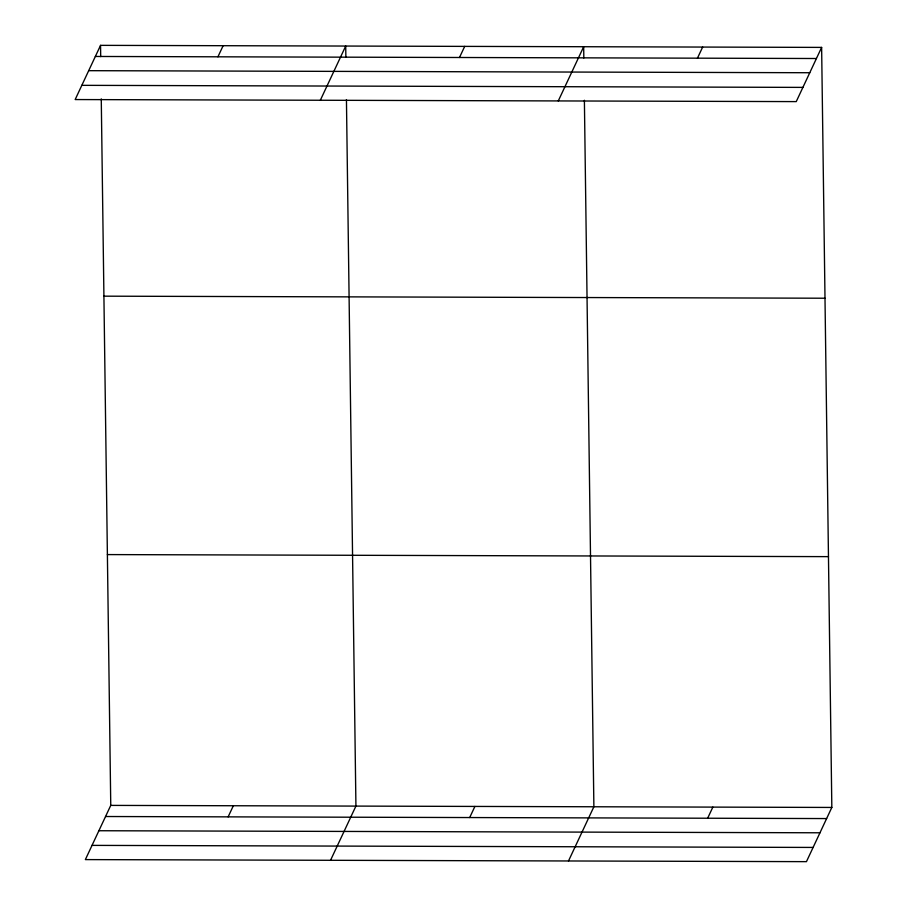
<?xml version="1.0" encoding="UTF-8"?>
<svg xmlns="http://www.w3.org/2000/svg" width="907" height="907" viewBox="0 0 907 907"><rect width="100%" height="100%" fill="white"/><g stroke="black" fill="none" stroke-linecap="round" stroke-linejoin="round"><path stroke-width="1.36" d="M100.552 45.35L75.168 99.555L796.244 101.607L821.629 47.402L100.552 45.35L100.7 56.619M217.929 56.812L223.133 45.701M320.33 100.246L345.714 46.053L345.873 57.322M459.486 57.504L464.701 46.382M101.267 98.897L110.756 805.393L85.371 859.598L806.448 861.65L831.832 807.445L821.629 47.402M558.281 100.926L583.677 46.722L583.825 58.003M228.133 816.867L233.337 805.745M697.449 58.184L702.653 47.062M330.533 860.301L355.929 806.096L346.44 99.589M469.69 817.547L474.905 806.436M568.496 860.97L593.881 806.777L584.391 100.269M707.653 818.227L712.857 807.105M95.348 56.461L816.425 58.513M88.682 70.678L809.77 72.73M81.823 85.337L802.899 87.389M103.92 296.17L824.996 298.222M107.389 554.585L828.465 556.637M110.756 805.393L831.832 807.445M105.552 816.515L826.628 818.567M98.886 830.733L819.973 832.785M92.026 845.381L813.103 847.433"/></g></svg>
